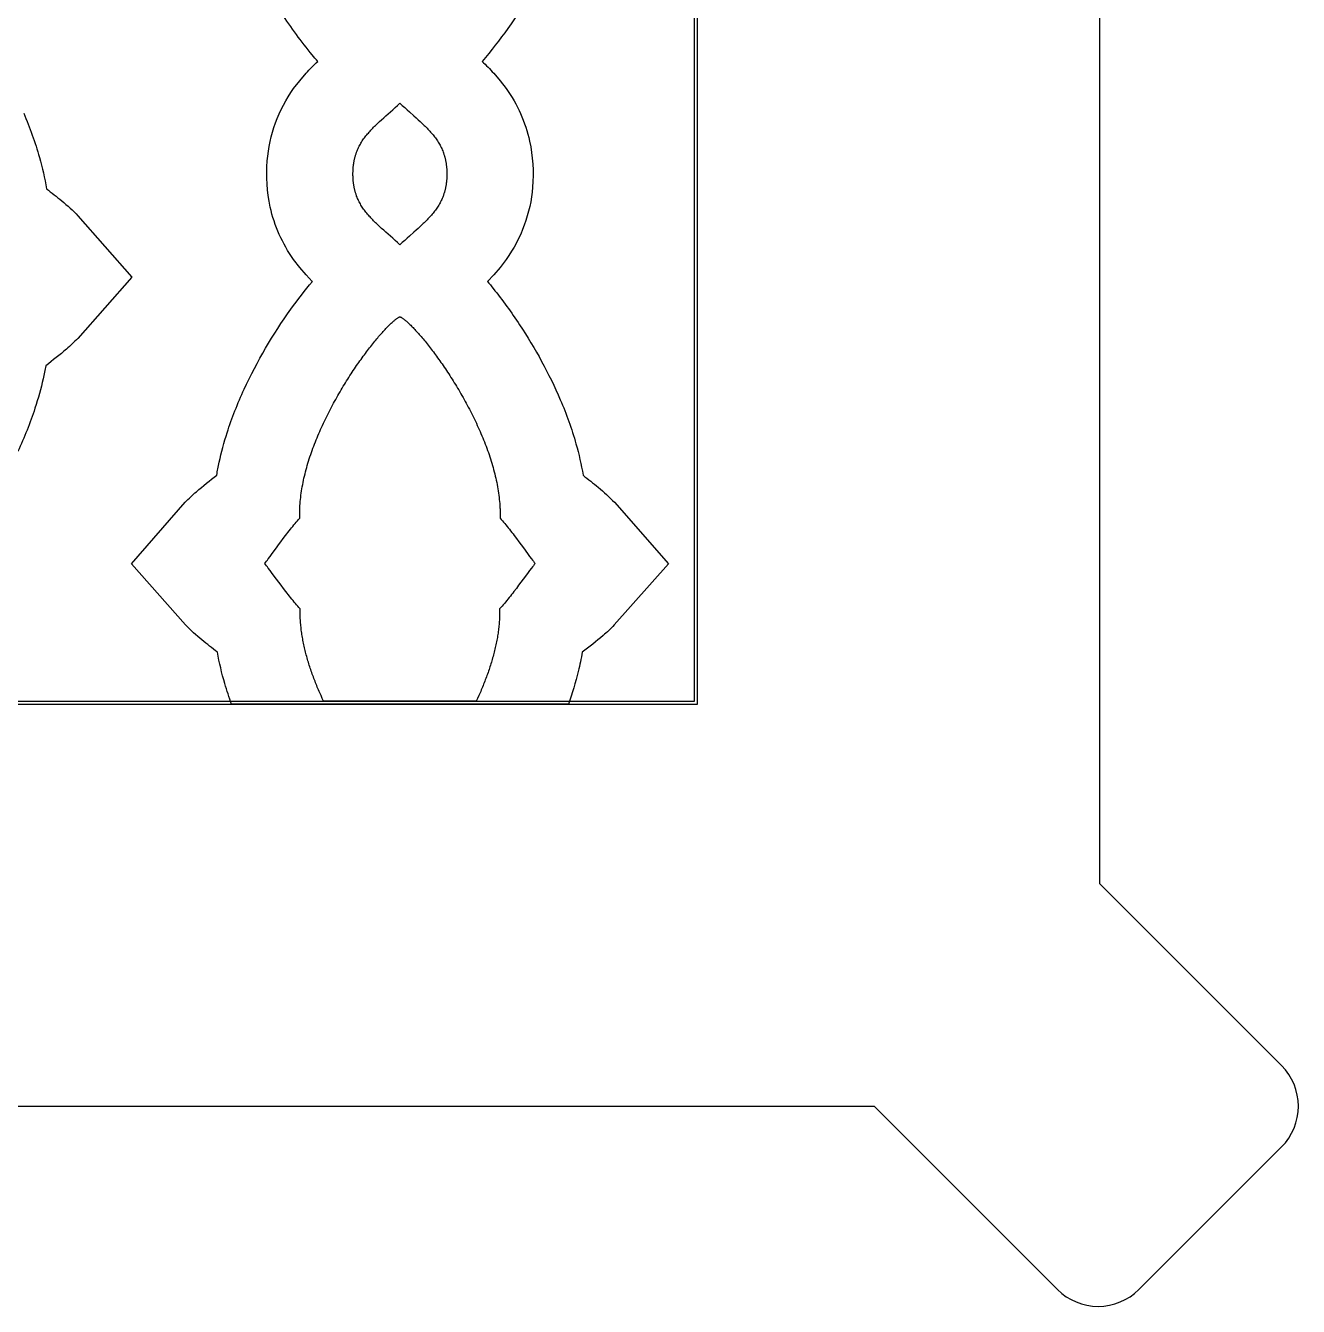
# Model space of a CAD drawing. Extents: x -522 to 490, y -765 to 755.
# Drawn here: x 72.6 to 327.2, y -500 to -243.7 of the extents above; entities that cross this region are included whole.
import ezdxf

# ---------------------------------------------------------------- set-up
doc = ezdxf.new("R2010")
doc.units = 0
doc.layers.add('Nível_Padrão', color=1, linetype='CONTINUOUS')

msp = doc.modelspace()

# ---------------------------------------------------------------- linework, layer by layer
at = {"layer": 'Nível_Padrão'}
for points in [[(-287.48, 415.45), (-287.48, -415.45), (-323.86, -451.83), (-323.86, -451.83, 0.414214), (-323.86, -468.09), (-295.31, -496.64, 0.414214), (-279.04, -496.64), (-242.37, -459.97), (242.37, -459.97), (279.04, -496.64, 0.414214), (295.31, -496.64), (323.86, -468.09, 0.414214), (323.86, -451.83), (287.48, -415.45), (287.48, 415.45)], [(178.37, -228.34, -0.044806), (169.05, -244.23, -0.025143), (163.91, -250.82, -0.018552), (166.24, -253.19), (167.53, -254.69), (168.73, -256.27, -0.10174), (173.42, -266.77, -0.073786), (174.01, -276, -0.136917), (168.73, -290.47), (167.53, -292.05), (166.24, -293.55), (165, -294.85), (164.98, -294.87, -0.010994), (166.14, -296.29, -0.023432), (171.41, -303.54, -0.044194), (179.56, -318.54, -0.032601), (182.7, -327.38, -0.029067), (184.11, -333.65, -0.009086), (187.16, -336.07, -0.028841), (190.41, -339.08), (201.18, -351.38), (190.36, -363.63, -0.022597), (188.11, -365.75, -0.016332), (183.96, -369.07, -0.019619), (183.16, -372.91, -0.026204), (181.17, -379.47), (113.78, -379.47, -0.014842), (112.44, -375.36, -0.029044), (110.98, -369.07, -0.009153), (107.86, -366.62, -0.028832), (104.59, -363.63), (93.76, -351.38), (104.53, -339.08, -0.022613), (106.76, -336.95, -0.016223), (110.83, -333.65, -0.0151), (111.33, -331.05, -0.024526), (112.91, -325.14, -0.030257), (116.31, -316.46, -0.046542), (125.66, -300.43, -0.021976), (129.97, -294.87), (129.94, -294.85), (128.7, -293.55), (127.42, -292.05), (126.21, -290.47, -0.10174), (121.52, -279.97, -0.073786), (120.93, -270.74, -0.136917), (126.21, -256.27), (127.42, -254.69), (128.7, -253.19, -0.018552), (131.04, -250.82, -0.010911), (129.94, -249.53, -0.026422), (123.79, -241.16, -0.042848)], [(72.2, -261.2, -0.032601), (75.35, -270.04, -0.029067), (76.76, -276.31, -0.009086), (79.81, -278.73, -0.028841), (83.06, -281.74), (93.83, -294.04), (83.01, -306.29, -0.022597), (80.76, -308.41, -0.016332), (76.61, -311.73, -0.015153), (76.09, -314.36, -0.024314), (74.46, -320.25, -0.029795), (71.02, -328.89, -0.044806)]]:
    msp.add_lwpolyline(points, format="xyb", dxfattribs=at)
for points in [[(-206.99, -379.47), (206.99, -379.47), (206.99, 379.47), (-206.99, 379.47), (-206.99, -379.47)], [(-206.41, -378.9), (206.41, -378.9), (206.41, 378.9), (-206.41, 378.9), (-206.41, -378.9)], [(138.08, -273.37), (138.08, -273.21), (138.08, -273.05), (138.09, -272.9), (138.09, -272.75), (138.1, -272.59), (138.11, -272.44), (138.12, -272.29), (138.13, -272.14), (138.14, -272), (138.15, -271.85), (138.17, -271.71), (138.19, -271.57), (138.21, -271.43), (138.23, -271.29), (138.25, -271.15), (138.27, -271.01), (138.29, -270.87), (138.32, -270.74), (138.35, -270.6), (138.37, -270.47), (138.4, -270.34), (138.44, -270.21), (138.47, -270.08), (138.5, -269.95), (138.54, -269.83), (138.57, -269.7), (138.61, -269.58), (138.65, -269.45), (138.69, -269.33), (138.73, -269.21), (138.77, -269.09), (138.82, -268.97), (138.91, -268.73), (139, -268.5), (139.11, -268.27), (139.21, -268.04), (139.32, -267.82), (139.44, -267.6), (139.56, -267.39), (139.68, -267.17), (139.81, -266.96), (139.94, -266.75), (140.08, -266.55), (140.22, -266.34), (140.37, -266.14), (140.52, -265.94), (140.67, -265.74), (140.83, -265.54), (140.99, -265.35), (141.16, -265.16), (141.32, -264.96), (141.5, -264.77), (141.67, -264.58), (141.85, -264.39), (142.03, -264.2), (142.22, -264.01), (142.41, -263.82), (142.6, -263.63), (142.8, -263.44), (142.99, -263.25), (143.2, -263.06), (143.4, -262.87), (143.82, -262.49), (144.24, -262.11), (144.68, -261.72), (145.58, -260.92), (146.04, -260.5), (146.51, -260.08), (146.99, -259.65), (147.47, -259.2), (147.95, -259.65), (148.43, -260.08), (148.9, -260.5), (149.36, -260.92), (150.26, -261.72), (150.7, -262.11), (151.13, -262.49), (151.54, -262.87), (151.75, -263.06), (151.95, -263.25), (152.15, -263.44), (152.34, -263.63), (152.53, -263.82), (152.72, -264.01), (152.91, -264.2), (153.09, -264.39), (153.27, -264.58), (153.45, -264.77), (153.62, -264.96), (153.79, -265.16), (153.95, -265.35), (154.11, -265.54), (154.27, -265.74), (154.42, -265.94), (154.57, -266.14), (154.72, -266.34), (154.86, -266.55), (155, -266.75), (155.13, -266.96), (155.26, -267.17), (155.38, -267.39), (155.5, -267.6), (155.62, -267.82), (155.73, -268.04), (155.84, -268.27), (155.94, -268.5), (156.03, -268.73), (156.13, -268.97), (156.17, -269.09), (156.21, -269.21), (156.25, -269.33), (156.29, -269.45), (156.33, -269.58), (156.37, -269.7), (156.41, -269.83), (156.44, -269.95), (156.47, -270.08), (156.51, -270.21), (156.54, -270.34), (156.57, -270.47), (156.6, -270.6), (156.62, -270.74), (156.65, -270.87), (156.67, -271.01), (156.7, -271.15), (156.72, -271.29), (156.74, -271.43), (156.76, -271.57), (156.77, -271.71), (156.79, -271.85), (156.8, -272), (156.82, -272.14), (156.83, -272.29), (156.84, -272.44), (156.84, -272.59), (156.85, -272.75), (156.86, -272.9), (156.86, -273.05), (156.86, -273.21), (156.86, -273.37), (156.86, -273.53), (156.86, -273.69), (156.86, -273.84), (156.85, -273.99), (156.84, -274.15), (156.84, -274.3), (156.83, -274.45), (156.82, -274.6), (156.8, -274.74), (156.79, -274.89), (156.77, -275.03), (156.76, -275.17), (156.74, -275.32), (156.72, -275.46), (156.7, -275.59), (156.67, -275.73), (156.65, -275.87), (156.62, -276), (156.6, -276.14), (156.57, -276.27), (156.54, -276.4), (156.51, -276.53), (156.47, -276.66), (156.44, -276.79), (156.41, -276.91), (156.37, -277.04), (156.33, -277.16), (156.29, -277.29), (156.25, -277.41), (156.21, -277.53), (156.17, -277.65), (156.13, -277.77), (156.03, -278.01), (155.94, -278.24), (155.84, -278.47), (155.73, -278.7), (155.62, -278.92), (155.5, -279.14), (155.38, -279.35), (155.26, -279.57), (155.13, -279.78), (155, -279.99), (154.86, -280.19), (154.72, -280.4), (154.57, -280.6), (154.42, -280.8), (154.27, -281), (154.11, -281.2), (153.95, -281.39), (153.79, -281.59), (153.62, -281.78), (153.45, -281.97), (153.27, -282.16), (153.09, -282.35), (152.91, -282.54), (152.72, -282.73), (152.53, -282.92), (152.34, -283.11), (152.15, -283.3), (151.95, -283.49), (151.75, -283.68), (151.54, -283.87), (151.13, -284.25), (150.7, -284.63), (150.26, -285.02), (149.36, -285.82), (148.9, -286.24), (148.43, -286.66), (147.95, -287.09), (147.47, -287.54), (146.99, -287.09), (146.51, -286.66), (146.04, -286.24), (145.58, -285.82), (144.68, -285.02), (144.24, -284.63), (143.82, -284.25), (143.4, -283.87), (143.2, -283.68), (142.99, -283.49), (142.8, -283.3), (142.6, -283.11), (142.41, -282.92), (142.22, -282.73), (142.03, -282.54), (141.85, -282.35), (141.67, -282.16), (141.5, -281.97), (141.32, -281.78), (141.16, -281.59), (140.99, -281.39), (140.83, -281.2), (140.67, -281), (140.52, -280.8), (140.37, -280.6), (140.22, -280.4), (140.08, -280.19), (139.94, -279.99), (139.81, -279.78), (139.68, -279.57), (139.56, -279.35), (139.44, -279.14), (139.32, -278.92), (139.21, -278.7), (139.11, -278.47), (139, -278.24), (138.91, -278.01), (138.82, -277.77), (138.77, -277.65), (138.73, -277.53), (138.69, -277.41), (138.65, -277.29), (138.61, -277.16), (138.57, -277.04), (138.54, -276.91), (138.5, -276.79), (138.47, -276.66), (138.44, -276.53), (138.4, -276.4), (138.37, -276.27), (138.35, -276.14), (138.32, -276), (138.29, -275.87), (138.27, -275.73), (138.25, -275.59), (138.23, -275.46), (138.21, -275.32), (138.19, -275.17), (138.17, -275.03), (138.15, -274.89), (138.14, -274.74), (138.13, -274.6), (138.12, -274.45), (138.11, -274.3), (138.1, -274.15), (138.09, -273.99), (138.09, -273.84), (138.08, -273.69), (138.08, -273.53), (138.08, -273.37)], [(162.73, -378.9), (132.21, -378.9), (131.95, -378.33), (131.69, -377.77), (131.44, -377.2), (131.32, -376.91), (131.19, -376.62), (131.07, -376.34), (130.95, -376.05), (130.84, -375.76), (130.72, -375.47), (130.6, -375.18), (130.49, -374.89), (130.38, -374.6), (130.27, -374.31), (130.16, -374.02), (130.05, -373.73), (129.95, -373.44), (129.84, -373.15), (129.74, -372.86), (129.64, -372.56), (129.54, -372.27), (129.45, -371.98), (129.35, -371.69), (129.26, -371.39), (129.17, -371.1), (129.08, -370.81), (129, -370.51), (128.91, -370.22), (128.83, -369.93), (128.75, -369.63), (128.67, -369.34), (128.6, -369.05), (128.53, -368.75), (128.46, -368.46), (128.39, -368.17), (128.32, -367.87), (128.26, -367.58), (128.2, -367.29), (128.14, -366.99), (128.08, -366.7), (128.03, -366.41), (127.97, -366.12), (127.92, -365.83), (127.88, -365.54), (127.83, -365.25), (127.79, -364.96), (127.75, -364.67), (127.72, -364.38), (127.69, -364.09), (127.65, -363.8), (127.63, -363.51), (127.6, -363.22), (127.58, -362.93), (127.56, -362.65), (127.54, -362.36), (127.53, -362.08), (127.52, -361.79), (127.51, -361.51), (127.51, -361.22), (127.51, -360.94), (127.51, -360.66), (127.52, -360.38), (127.28, -360.12), (127.05, -359.86), (126.81, -359.59), (126.57, -359.31), (126.33, -359.03), (126.09, -358.74), (125.85, -358.44), (125.61, -358.15), (125.37, -357.84), (125.13, -357.54), (124.89, -357.23), (124.65, -356.92), (124.18, -356.3), (123.71, -355.68), (123.25, -355.06), (122.8, -354.46), (121.94, -353.3), (121.53, -352.75), (121.14, -352.24), (120.95, -351.99), (120.77, -351.76), (120.6, -351.54), (120.43, -351.32), (120.6, -351.11), (120.77, -350.88), (120.95, -350.65), (121.13, -350.41), (121.52, -349.89), (121.92, -349.35), (122.77, -348.18), (123.21, -347.58), (123.67, -346.96), (124.13, -346.33), (124.6, -345.71), (124.84, -345.4), (125.07, -345.09), (125.31, -344.78), (125.55, -344.48), (125.79, -344.18), (126.03, -343.89), (126.26, -343.6), (126.5, -343.31), (126.74, -343.03), (126.97, -342.76), (127.2, -342.5), (127.44, -342.24), (127.43, -342.04), (127.43, -341.83), (127.42, -341.62), (127.42, -341.42), (127.42, -341.21), (127.43, -341.01), (127.43, -340.8), (127.44, -340.59), (127.44, -340.38), (127.45, -340.17), (127.46, -339.97), (127.47, -339.76), (127.5, -339.34), (127.54, -338.92), (127.58, -338.5), (127.62, -338.08), (127.68, -337.65), (127.73, -337.23), (127.8, -336.81), (127.86, -336.38), (127.94, -335.95), (128.02, -335.53), (128.1, -335.1), (128.19, -334.67), (128.28, -334.25), (128.38, -333.82), (128.49, -333.39), (128.6, -332.96), (128.71, -332.54), (128.83, -332.11), (128.95, -331.68), (129.08, -331.25), (129.21, -330.82), (129.34, -330.4), (129.48, -329.97), (129.62, -329.54), (129.77, -329.12), (129.92, -328.69), (130.07, -328.27), (130.23, -327.84), (130.39, -327.42), (130.56, -327), (130.73, -326.58), (130.9, -326.16), (131.07, -325.74), (131.25, -325.32), (131.43, -324.91), (131.61, -324.49), (131.8, -324.08), (131.98, -323.67), (132.17, -323.26), (132.37, -322.85), (132.56, -322.44), (132.76, -322.03), (132.96, -321.63), (133.16, -321.23), (133.37, -320.83), (133.57, -320.43), (133.78, -320.04), (133.99, -319.64), (134.2, -319.25), (134.41, -318.87), (134.62, -318.48), (134.84, -318.1), (135.06, -317.72), (135.27, -317.34), (135.49, -316.96), (135.71, -316.59), (135.93, -316.22), (136.15, -315.85), (136.37, -315.49), (136.59, -315.13), (136.82, -314.77), (137.04, -314.42), (137.26, -314.07), (137.48, -313.72), (137.71, -313.38), (137.93, -313.04), (138.15, -312.7), (138.38, -312.37), (138.6, -312.04), (138.82, -311.72), (139.04, -311.39), (139.26, -311.08), (139.48, -310.76), (139.7, -310.46), (139.92, -310.15), (140.14, -309.85), (140.36, -309.55), (140.57, -309.26), (140.78, -308.98), (141, -308.69), (141.21, -308.42), (141.42, -308.14), (141.63, -307.87), (141.83, -307.61), (142.04, -307.35), (142.24, -307.1), (142.44, -306.85), (142.64, -306.61), (142.84, -306.37), (143.03, -306.14), (143.22, -305.91), (143.41, -305.69), (143.6, -305.47), (143.78, -305.26), (143.96, -305.06), (144.14, -304.86), (144.32, -304.66), (144.49, -304.48), (144.66, -304.3), (144.83, -304.12), (144.99, -303.95), (145.15, -303.79), (145.3, -303.63), (145.46, -303.48), (145.6, -303.34), (145.75, -303.2), (145.89, -303.07), (146.03, -302.95), (146.16, -302.83), (146.29, -302.72), (146.41, -302.61), (146.53, -302.52), (146.65, -302.43), (146.76, -302.35), (146.87, -302.27), (146.97, -302.2), (147.06, -302.14), (147.16, -302.09), (147.24, -302.04), (147.32, -302), (147.4, -301.97), (147.47, -301.95), (147.54, -301.97), (147.62, -302), (147.7, -302.04), (147.79, -302.09), (147.88, -302.14), (147.98, -302.2), (148.08, -302.27), (148.18, -302.35), (148.29, -302.43), (148.41, -302.52), (148.53, -302.61), (148.65, -302.72), (148.78, -302.83), (148.92, -302.95), (149.05, -303.07), (149.19, -303.2), (149.34, -303.34), (149.49, -303.48), (149.64, -303.63), (149.79, -303.79), (149.95, -303.95), (150.12, -304.12), (150.28, -304.3), (150.45, -304.48), (150.62, -304.66), (150.8, -304.86), (150.98, -305.06), (151.16, -305.26), (151.34, -305.47), (151.53, -305.69), (151.72, -305.91), (151.91, -306.14), (152.11, -306.37), (152.3, -306.61), (152.5, -306.85), (152.7, -307.1), (152.9, -307.35), (153.11, -307.61), (153.32, -307.87), (153.52, -308.14), (153.73, -308.42), (153.94, -308.69), (154.16, -308.98), (154.37, -309.26), (154.59, -309.55), (154.8, -309.85), (155.02, -310.15), (155.24, -310.46), (155.46, -310.76), (155.68, -311.08), (155.9, -311.39), (156.12, -311.72), (156.34, -312.04), (156.57, -312.37), (156.79, -312.7), (157.01, -313.04), (157.24, -313.38), (157.46, -313.72), (157.68, -314.07), (157.9, -314.42), (158.13, -314.77), (158.35, -315.13), (158.57, -315.49), (158.79, -315.85), (159.01, -316.22), (159.23, -316.59), (159.45, -316.96), (159.67, -317.34), (159.89, -317.72), (160.1, -318.1), (160.32, -318.48), (160.53, -318.87), (160.74, -319.25), (160.95, -319.64), (161.16, -320.04), (161.37, -320.43), (161.58, -320.83), (161.78, -321.23), (161.98, -321.63), (162.18, -322.03), (162.38, -322.44), (162.57, -322.85), (162.77, -323.26), (162.96, -323.67), (163.15, -324.08), (163.33, -324.49), (163.51, -324.91), (163.69, -325.32), (163.87, -325.74), (164.05, -326.16), (164.22, -326.58), (164.38, -327), (164.55, -327.42), (164.71, -327.84), (164.87, -328.27), (165.02, -328.69), (165.17, -329.12), (165.32, -329.54), (165.46, -329.97), (165.6, -330.4), (165.74, -330.82), (165.87, -331.25), (165.99, -331.68), (166.11, -332.11), (166.23, -332.54), (166.35, -332.96), (166.45, -333.39), (166.56, -333.82), (166.66, -334.25), (166.75, -334.67), (166.84, -335.1), (166.93, -335.53), (167, -335.95), (167.08, -336.38), (167.15, -336.81), (167.21, -337.23), (167.27, -337.65), (167.32, -338.08), (167.36, -338.5), (167.41, -338.92), (167.44, -339.34), (167.47, -339.76), (167.48, -339.97), (167.49, -340.17), (167.5, -340.38), (167.51, -340.59), (167.51, -340.8), (167.52, -341.01), (167.52, -341.21), (167.52, -341.42), (167.52, -341.62), (167.52, -341.83), (167.51, -342.04), (167.51, -342.24), (167.74, -342.5), (167.97, -342.76), (168.21, -343.03), (168.44, -343.31), (168.68, -343.6), (168.92, -343.89), (169.15, -344.18), (169.39, -344.48), (169.63, -344.78), (169.87, -345.09), (170.1, -345.4), (170.34, -345.71), (170.81, -346.33), (171.27, -346.96), (171.73, -347.58), (172.17, -348.18), (173.02, -349.35), (173.42, -349.89), (173.81, -350.41), (173.99, -350.65), (174.17, -350.88), (174.35, -351.11), (174.51, -351.32), (174.34, -351.54), (174.17, -351.76), (173.99, -351.99), (173.8, -352.24), (173.41, -352.75), (173.01, -353.3), (172.14, -354.46), (171.69, -355.06), (171.23, -355.68), (170.77, -356.3), (170.29, -356.92), (170.05, -357.23), (169.81, -357.54), (169.57, -357.84), (169.33, -358.15), (169.09, -358.44), (168.85, -358.74), (168.61, -359.03), (168.37, -359.31), (168.13, -359.59), (167.9, -359.86), (167.66, -360.12), (167.43, -360.38), (167.43, -360.66), (167.43, -360.94), (167.43, -361.22), (167.43, -361.51), (167.42, -361.79), (167.41, -362.08), (167.4, -362.36), (167.38, -362.65), (167.36, -362.93), (167.34, -363.22), (167.32, -363.51), (167.29, -363.8), (167.26, -364.09), (167.22, -364.37), (167.19, -364.66), (167.15, -364.95), (167.11, -365.24), (167.06, -365.54), (167.02, -365.83), (166.97, -366.12), (166.92, -366.41), (166.86, -366.7), (166.81, -366.99), (166.75, -367.29), (166.69, -367.58), (166.62, -367.87), (166.56, -368.16), (166.49, -368.46), (166.42, -368.75), (166.34, -369.04), (166.27, -369.34), (166.19, -369.63), (166.11, -369.92), (166.03, -370.22), (165.94, -370.51), (165.86, -370.8), (165.77, -371.1), (165.68, -371.39), (165.59, -371.68), (165.49, -371.98), (165.4, -372.27), (165.3, -372.56), (165.2, -372.85), (165.1, -373.15), (165, -373.44), (164.89, -373.73), (164.78, -374.02), (164.68, -374.31), (164.56, -374.6), (164.45, -374.89), (164.34, -375.18), (164.22, -375.47), (164.11, -375.76), (163.99, -376.05), (163.87, -376.34), (163.75, -376.62), (163.63, -376.91), (163.5, -377.2), (163.25, -377.77), (162.99, -378.33), (162.73, -378.9)]]:
    msp.add_lwpolyline(points, close=True, dxfattribs=at)

doc.saveas('drawing.dxf')
